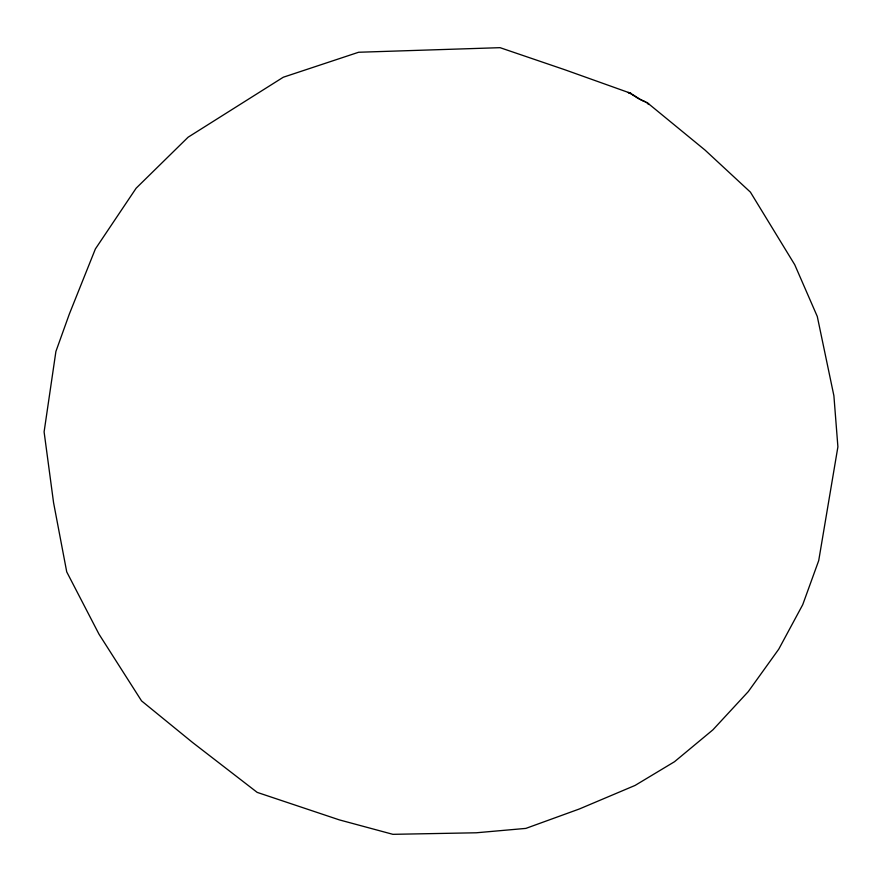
<?xml version="1.0" encoding="UTF-8"?>
<svg xmlns="http://www.w3.org/2000/svg" width="882" height="882" viewBox="0 0 882 882"><rect width="100%" height="100%" fill="white"/><g stroke="black" fill="none" stroke-linecap="round" stroke-linejoin="round"><path stroke-width="1.32" d="M630.773 93.305L628.105 92.445L634.401 95.609A11.951 2.095 31.1 0 0 644.885 101.673L647.068 102.532L705.027 150.072L750.417 192.144L794.748 264.743L817.283 316.462L833.898 395.764L837.9 446.843L818.716 560.599L802.719 604.71L778.751 649.174L748.267 691.62L712.91 729.833L674.498 761.728L635.073 785.432L579.353 808.981L525.87 828.396L476.247 832.784L392.898 834.328L339.35 819.885L257.191 792.389L192.53 742.457L141.55 700.892L98.982 634.147L66.734 571.9L53.57 502.696L44.1 431.904L55.908 351.444L69.358 313.992L95.377 248.956L136.137 188.208L188.098 137.217L283.287 77.23L358.61 52.258L500.061 47.672L564.877 69.766L630.773 93.305L632.581 94.793A11.94 2.348 28.9 0 0 634.864 96.392M645.47 101.805L642.956 100.802A11.94 2.348 28.9 0 1 640.233 99.501M647.168 103.183L648.976 104.517L647.068 102.532M639.307 99.016A11.94 2.348 28.9 0 1 635.702 96.932"/></g></svg>
